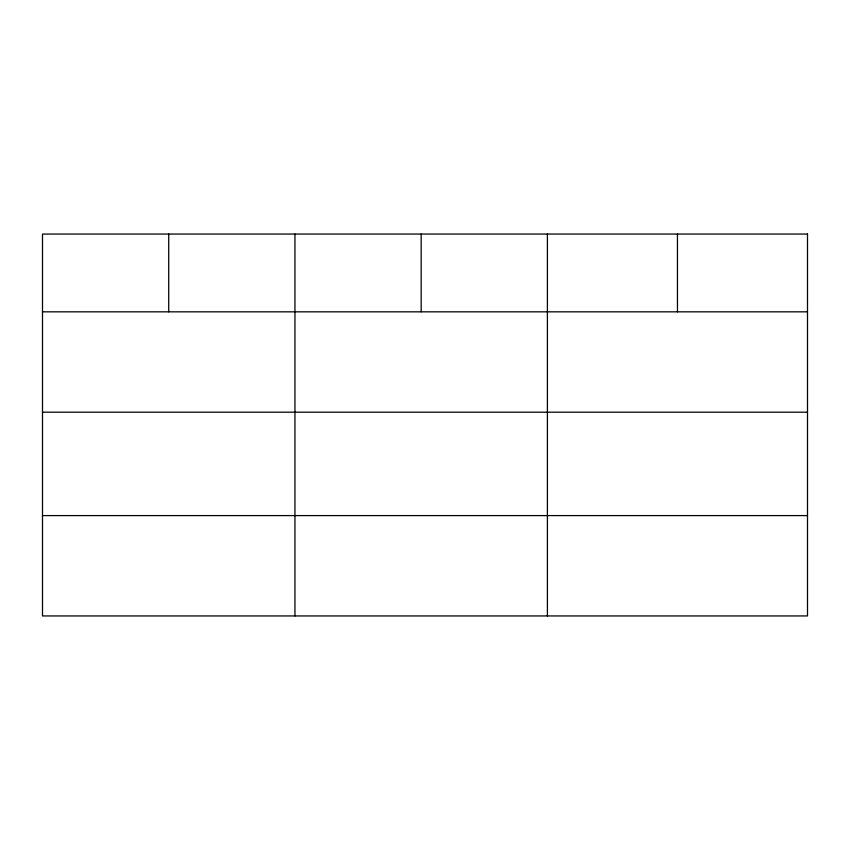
<?xml version="1.0" encoding="UTF-8"?>
<svg xmlns="http://www.w3.org/2000/svg" width="850" height="850" viewBox="0 0 850 850"><rect width="100%" height="100%" fill="white"/><g stroke="black" fill="none" stroke-linecap="round" stroke-linejoin="round"><path stroke-width="1.27" d="M42.5 311.833L807.5 311.833M42.5 412.186L807.5 412.186M42.5 515.589L807.5 515.589M677.45 234.058L677.45 311.833M547.4 234.058L547.4 615.942M421.175 234.058L421.175 311.833M294.95 234.058L294.95 615.942M168.725 234.058L168.725 311.833M807.5 234.058L42.5 234.058L42.5 615.942L807.5 615.942L807.5 234.058"/></g></svg>
